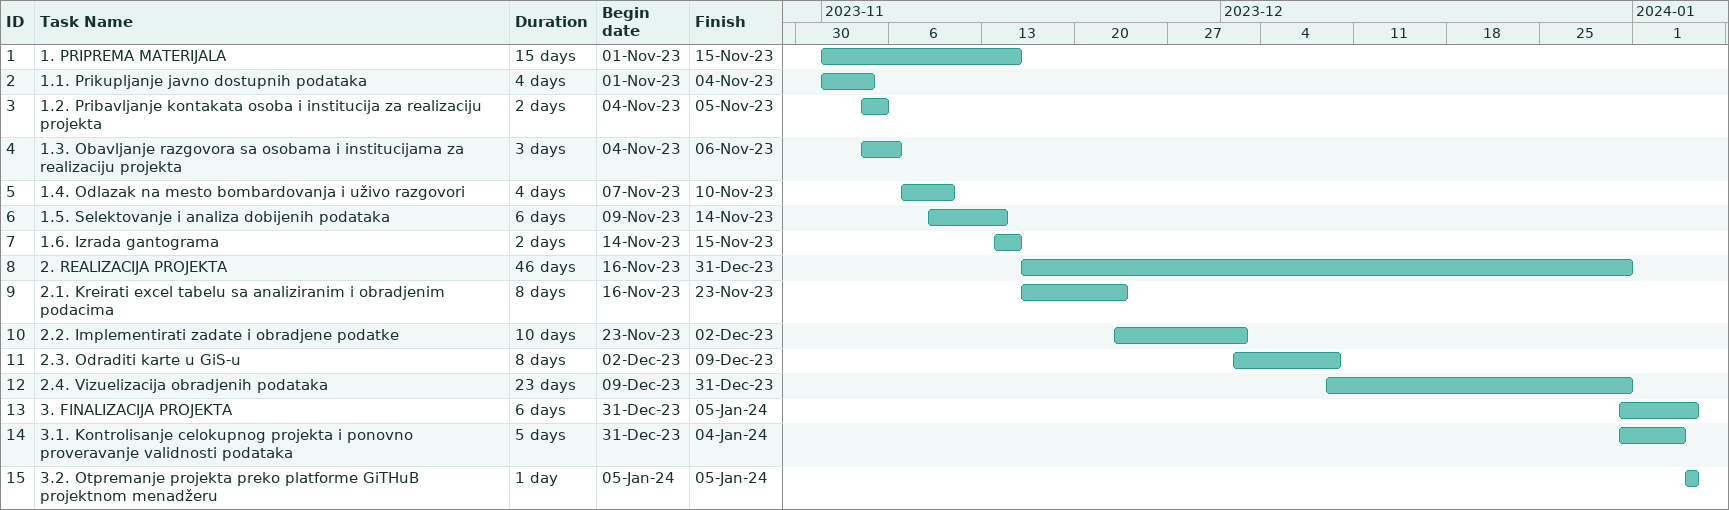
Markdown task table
| ID | Task | Duration | Start | Finish |
|---|---|---|---|---|
| 1 | 1. PRIPREMA MATERIJALA | 15d | 2023-11-01 | 2023-11-15 |
| 2 | 1.1. Prikupljanje javno dostupnih podataka | 4d | 2023-11-01 | 2023-11-04 |
| 3 | 1.2. Pribavljanje kontakata osoba i institucija za realizaciju projekta | 2d | 2023-11-04 | 2023-11-05 |
| 4 | 1.3. Obavljanje razgovora sa osobama i institucijama za realizaciju projekta | 3d | 2023-11-04 | 2023-11-06 |
| 5 | 1.4. Odlazak na mesto bombardovanja i uživo razgovori | 4d | 2023-11-07 | 2023-11-10 |
| 6 | 1.5. Selektovanje i analiza dobijenih podataka | 6d | 2023-11-09 | 2023-11-14 |
| 7 | 1.6. Izrada gantograma | 2d | 2023-11-14 | 2023-11-15 |
| 8 | 2. REALIZACIJA PROJEKTA | 46d | 2023-11-16 | 2023-12-31 |
| 9 | 2.1. Kreirati excel tabelu sa analiziranim i obradjenim podacima | 8d | 2023-11-16 | 2023-11-23 |
| 10 | 2.2. Implementirati zadate i obradjene podatke | 10d | 2023-11-23 | 2023-12-02 |
| 11 | 2.3. Odraditi karte u GiS-u | 8d | 2023-12-02 | 2023-12-09 |
| 12 | 2.4. Vizuelizacija obradjenih podataka | 23d | 2023-12-09 | 2023-12-31 |
| 13 | 3. FINALIZACIJA PROJEKTA | 6d | 2023-12-31 | 2024-01-05 |
| 14 | 3.1. Kontrolisanje celokupnog projekta i ponovno proveravanje validnosti podataka | 5d | 2023-12-31 | 2024-01-04 |
| 15 | 3.2. Otpremanje projekta preko platforme GiTHuB projektnom menadžeru | 1d | 2024-01-05 | 2024-01-05 |
